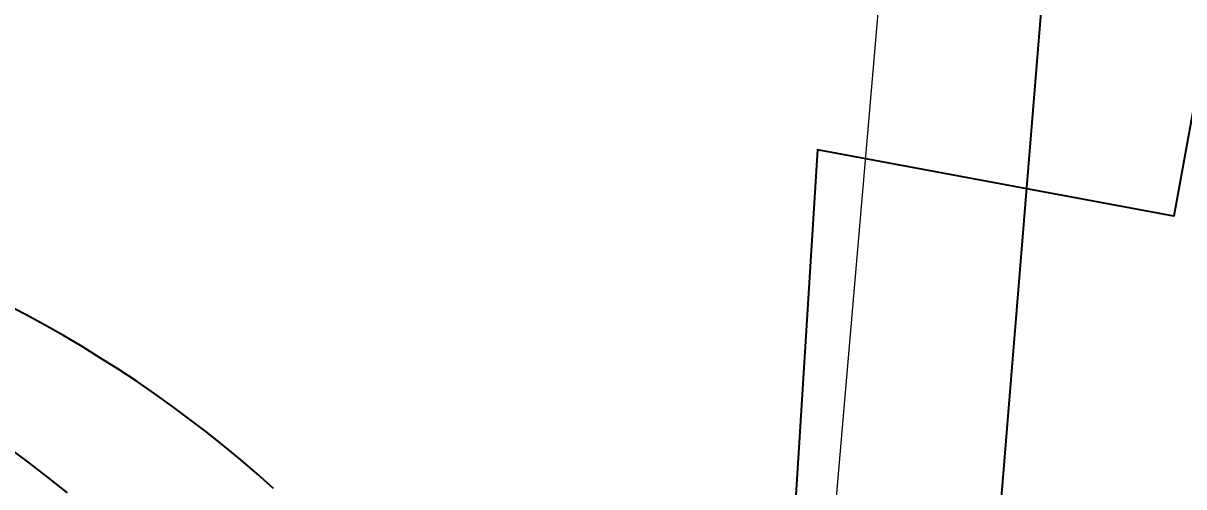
# Model space of a CAD drawing. Header units: metres. Extents: x 2 to 659295185, y -28 to 1124222152.
# Drawn here: x 654989.59 to 655038.93, y 1123195.83 to 1123215.52 of the extents above; entities that cross this region are included whole.
import ezdxf

# ---------------------------------------------------------------- set-up
doc = ezdxf.new("R2010")
doc.units = ezdxf.units.M
doc.header["$MEASUREMENT"] = 0
doc.layers.add('LIMITE 2017 IGVSB', color=7, linetype='CONTINUOUS', lineweight=120)
doc.layers.add('MANZANA', color=30, linetype='CONTINUOUS')
doc.styles.get("Standard").update_dxf_attribs({"font": 'tahoma.ttf'})
doc.dimstyles.new('ISO-25', dxfattribs={"dimtxt": 2.5, "dimasz": 2.5, "dimexe": 1.25, "dimexo": 0.625, "dimtad": 1, "dimtxsty": 'Standard', "dimcen": 2.5, "dimadec": 0, "dimazin": 0, "dimtfac": 1, "dimtmove": 0, "dimatfit": 3, "dimfxl": 1, "dimarcsym": 0})

# ---------------------------------------------------------------- blocks, each defined once
blk = doc.blocks.new('*D2454')
at = {"layer": 'LIMITE 2017 IGVSB', "color": 0, "lineweight": -2, "transparency": 16777216}
for p, q in [((655030.381, 1123259.789), (655037.634, 1123259.197)), ((655036.185, 1123256.807), (655030.67, 1123189.239)), ((655023.331, 1123099.328), (655030.157, 1123182.952)), ((655017.121, 1123097.327), (655024.374, 1123096.735))]:
    blk.add_line(p, q, dxfattribs=at)
at = {"layer": 'LIMITE 2017 IGVSB', "color": 0, "lineweight": 0, "transparency": 16777216}
for points in [[(655035.769, 1123256.84), (655036.6, 1123256.773), (655036.388, 1123259.298)], [(655022.916, 1123099.362), (655023.746, 1123099.294), (655023.128, 1123096.836)]]:
    blk.add_solid(points, dxfattribs=at)
at = {"layer": 'LIMITE 2017 IGVSB', "color": 0, "lineweight": 0, "transparency": 16777216, "insert": (655030.413, 1123186.096), "char_height": 2.5, "attachment_point": 5, "rotation": 85.3338}
blk.add_mtext('163', dxfattribs=at)

msp = doc.modelspace()

# ---------------------------------------------------------------- linework, layer by layer
at = {"layer": 'LIMITE 2017 IGVSB', "color": 2, "lineweight": 0}
msp.add_line((655017.4428, 1123117.3923), (655029.7171, 1123259.843), dxfattribs=at)
at = {"layer": 'MANZANA'}
for points in [[(655004.7045, 1123264.367), (655030.0584, 1123264.0149), (655028.6498, 1123237.6047), (655043.4396, 1123234.4354), (655038.5096, 1123207.3209), (655023.3678, 1123210.138), (655016.2754, 1123097.2061)], [(655004.7045, 1123264.367), (655030.0584, 1123264.0149), (655028.6498, 1123237.6047), (655043.4396, 1123234.4354), (655038.5096, 1123207.3209), (655023.3678, 1123210.138), (655016.2754, 1123097.2061)], [(655000.2391, 1123195.756), (654999.5485, 1123196.367), (654998.8473, 1123196.9659), (654998.1358, 1123197.5524), (654997.4142, 1123198.1264), (654996.6826, 1123198.6877), (654995.9414, 1123199.2362), (654995.1907, 1123199.7717), (654994.4308, 1123200.294), (654993.6618, 1123200.8029), (654992.8842, 1123201.2983), (654992.0979, 1123201.7801), (654991.3034, 1123202.2481), (654990.5009, 1123202.7022), (654989.6905, 1123203.1422), (654988.8726, 1123203.568)], [(654991.4781, 1123195.5669), (654990.6661, 1123196.2128), (654989.843, 1123196.8444), (654989.0089, 1123197.4616)]]:
    msp.add_lwpolyline(points, dxfattribs=at)

# ---------------------------------------------------------------- dimensions: what is measured, and where the dimension line sits
at = {"layer": 'LIMITE 2017 IGVSB', "lineweight": 0}
dim = msp.add_linear_dim(base=(655023.1278, 1123096.8363), p1=(655029.7585, 1123259.8394), p2=(655016.4983, 1123097.3774), angle=265.33382, dimstyle='ISO-25', override={"dimtmove": 2}, dxfattribs=at)
dim.commit()
dim.dimension.update_dxf_attribs({"geometry": '*D2454', "text_midpoint": (655030.4132, 1123186.0955), "dimtype": 161})

doc.saveas('drawing.dxf')
